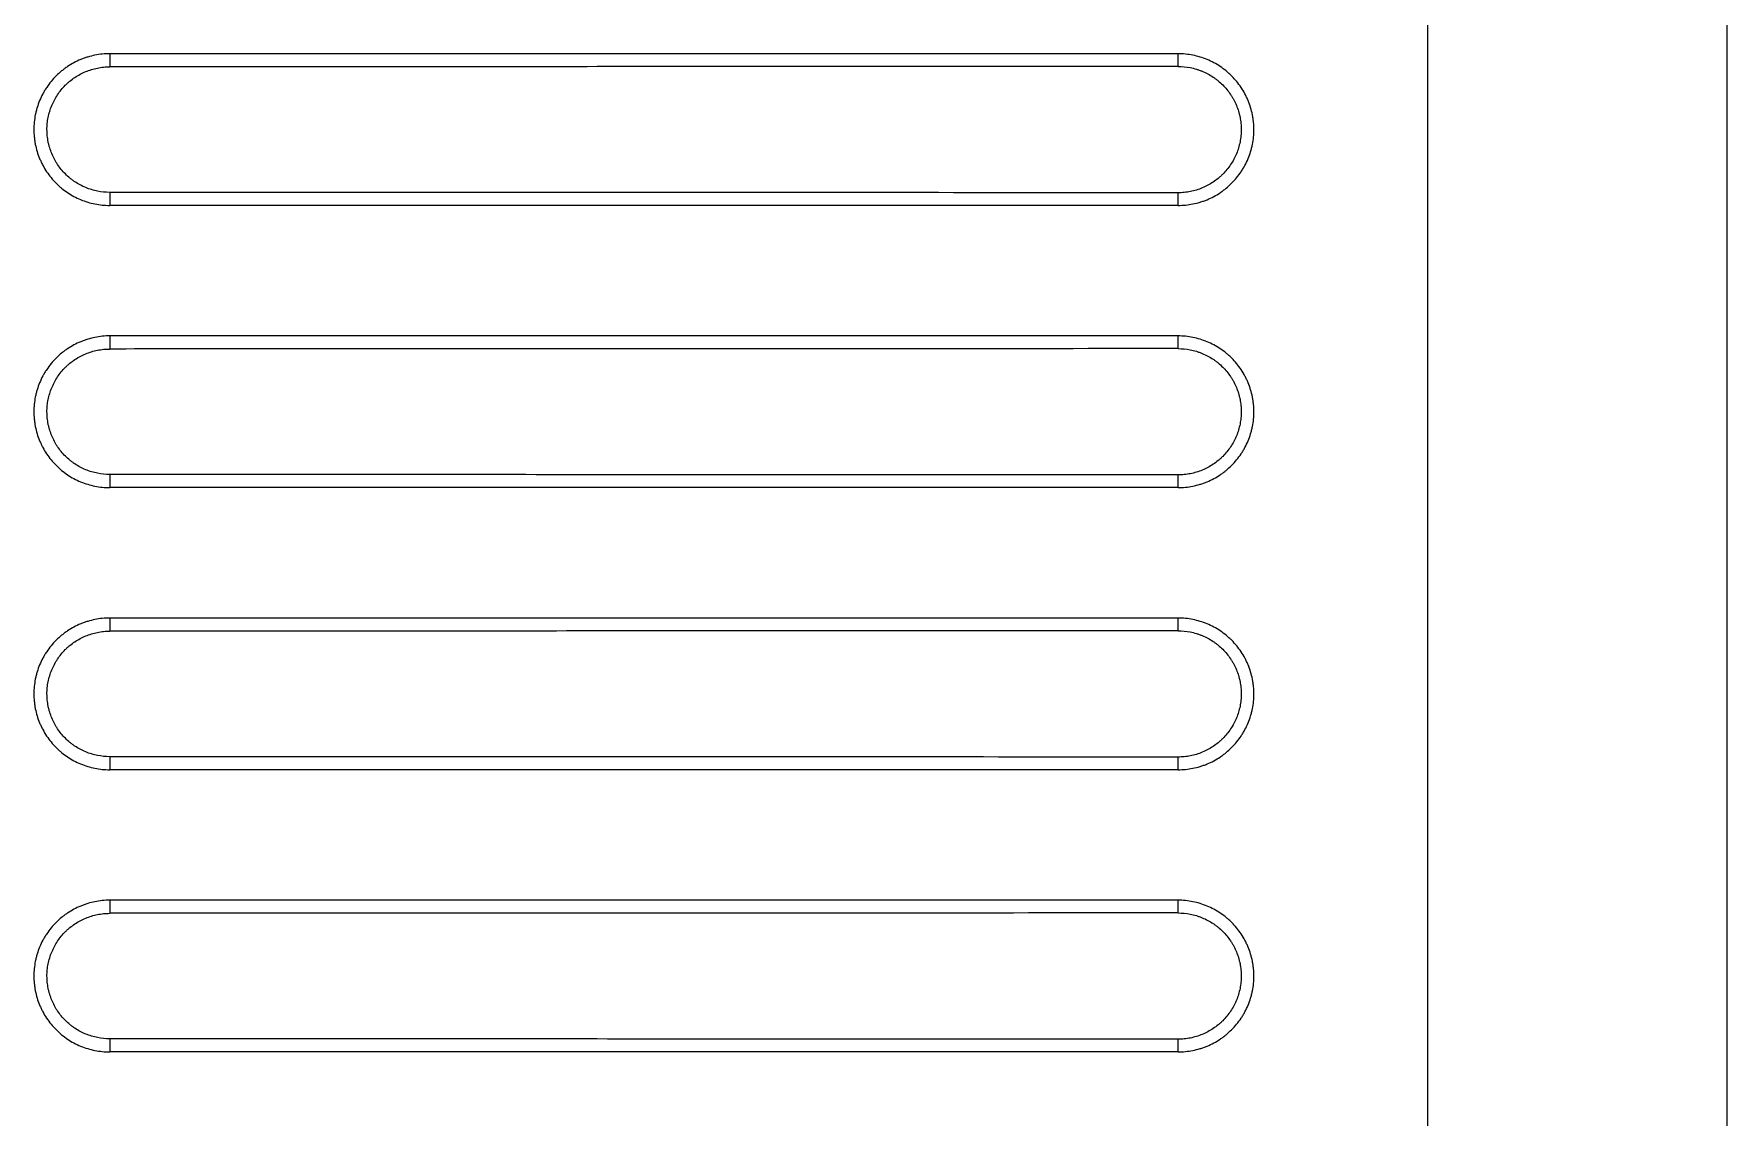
# Model space of a CAD drawing. Header units: millimetres. Extents: x -195 to 1349, y 148 to 750.
# Drawn here: x 928.65 to 955.64, y 416.49 to 433.76 of the extents above; entities that cross this region are included whole.
import ezdxf

# ---------------------------------------------------------------- set-up
doc = ezdxf.new("R2010")
doc.units = ezdxf.units.MM
doc.layers.add('4', color=7, linetype='CONTINUOUS', true_color=0xffffff)

msp = doc.modelspace()

# ---------------------------------------------------------------- linework, layer by layer
at = {"layer": '4', "color": 7, "linetype": 'Continuous', "lineweight": 18}
for p, q in [((955.641, 317.039), (955.641, 493.431)), ((950.87, 329.061), (950.87, 481.41))]:
    msp.add_line(p, q, dxfattribs=at)
for points, knots in [([(929.859, 433.445), (929.78, 433.445), (929.701, 433.437), (929.585, 433.414), (929.547, 433.404), (929.49, 433.387), (929.471, 433.381), (929.433, 433.367), (929.415, 433.36), (929.323, 433.322), (929.254, 433.285), (929.171, 433.23), (929.155, 433.219), (929.123, 433.195), (929.108, 433.183), (929.061, 433.145), (929.032, 433.119), (928.948, 433.035), (928.898, 432.974), (928.843, 432.891), (928.832, 432.874), (928.812, 432.84), (928.802, 432.823), (928.774, 432.771), (928.757, 432.735), (928.727, 432.662), (928.714, 432.625), (928.696, 432.568), (928.691, 432.549), (928.681, 432.511), (928.677, 432.491), (928.658, 432.393), (928.65, 432.315), (928.65, 432.197), (928.652, 432.157), (928.658, 432.098), (928.66, 432.078), (928.666, 432.039), (928.669, 432.019), (928.688, 431.922), (928.711, 431.847), (928.749, 431.755), (928.757, 431.737), (928.774, 431.701), (928.783, 431.683), (928.811, 431.63), (928.832, 431.597), (928.897, 431.498), (928.947, 431.437), (929.018, 431.367), (929.032, 431.353), (929.061, 431.326), (929.106, 431.287), (929.154, 431.252), (929.219, 431.208), (929.253, 431.188), (929.323, 431.15), (929.359, 431.133), (929.469, 431.088), (929.545, 431.065), (929.661, 431.041), (929.7, 431.036), (929.78, 431.028), (929.819, 431.026), (929.859, 431.026)], [0, 0, 0, 0, 0.0625, 0.0625, 0.09375, 0.09375, 0.109375, 0.109375, 0.125, 0.125, 0.1875, 0.1875, 0.203125, 0.203125, 0.21875, 0.21875, 0.25, 0.25, 0.3125, 0.3125, 0.328125, 0.328125, 0.34375, 0.34375, 0.375, 0.375, 0.40625, 0.40625, 0.421875, 0.421875, 0.4375, 0.4375, 0.5, 0.5, 0.53125, 0.53125, 0.546875, 0.546875, 0.5625, 0.5625, 0.625, 0.625, 0.640625, 0.640625, 0.65625, 0.65625, 0.6875, 0.6875, 0.75, 0.75, 0.765625, 0.765625, 0.78125, 0.8125, 0.8125, 0.84375, 0.84375, 0.875, 0.875, 0.9375, 0.9375, 0.96875, 0.96875, 1, 1, 1, 1]), ([(929.859, 431.234), (929.793, 431.235), (929.728, 431.241), (929.633, 431.26), (929.601, 431.268), (929.538, 431.287), (929.507, 431.298), (929.446, 431.323), (929.387, 431.351), (929.331, 431.385), (929.29, 431.412), (929.277, 431.421), (929.251, 431.441), (929.238, 431.451), (929.199, 431.483), (929.175, 431.505), (929.106, 431.574), (929.065, 431.624), (929.019, 431.692), (929.01, 431.706), (928.993, 431.735), (928.985, 431.749), (928.962, 431.792), (928.948, 431.822), (928.923, 431.882), (928.912, 431.913), (928.898, 431.96), (928.893, 431.975), (928.885, 432.007), (928.881, 432.024), (928.872, 432.072), (928.862, 432.137), (928.859, 432.202), (928.859, 432.267), (928.86, 432.3), (928.865, 432.349), (928.867, 432.365), (928.872, 432.398), (928.886, 432.479), (928.91, 432.557), (928.941, 432.632), (928.948, 432.647), (928.962, 432.677), (928.969, 432.692), (928.992, 432.736), (929.009, 432.764), (929.063, 432.845), (929.105, 432.896), (929.163, 432.954), (929.175, 432.965), (929.199, 432.987), (929.212, 432.998), (929.25, 433.029), (929.276, 433.049), (929.33, 433.085), (929.358, 433.102), (929.416, 433.133), (929.446, 433.147), (929.506, 433.172), (929.568, 433.194), (929.631, 433.21), (929.695, 433.223), (929.728, 433.228), (929.793, 433.235), (929.826, 433.236), (929.859, 433.236)], [0, 0, 0, 0, 0.0625, 0.0625, 0.09375, 0.09375, 0.125, 0.125, 0.15625, 0.1875, 0.1875, 0.203125, 0.203125, 0.21875, 0.21875, 0.25, 0.25, 0.3125, 0.3125, 0.328125, 0.328125, 0.34375, 0.34375, 0.375, 0.375, 0.40625, 0.40625, 0.421875, 0.421875, 0.4375, 0.4375, 0.46875, 0.5, 0.5, 0.53125, 0.53125, 0.546875, 0.546875, 0.5625, 0.625, 0.625, 0.640625, 0.640625, 0.65625, 0.65625, 0.6875, 0.6875, 0.75, 0.75, 0.765625, 0.765625, 0.78125, 0.78125, 0.8125, 0.8125, 0.84375, 0.84375, 0.875, 0.875, 0.90625, 0.9375, 0.9375, 0.96875, 0.96875, 1, 1, 1, 1]), ([(946.888, 433.445), (944.343, 433.445), (941.799, 433.445), (937.522, 433.445), (935.789, 433.445), (932.658, 433.445), (931.259, 433.445), (929.859, 433.445)], [0, 0, 0, 0, 0.448302, 0.448302, 0.753513, 0.753513, 1, 1, 1, 1]), ([(946.888, 433.242), (944.343, 433.241), (941.799, 433.241), (937.522, 433.239), (935.789, 433.238), (932.658, 433.237), (931.259, 433.237), (929.859, 433.236)], [0, 0, 0, 0, 0.448296, 0.448296, 0.75351, 0.75351, 1, 1, 1, 1]), ([(946.888, 431.026), (946.968, 431.026), (947.047, 431.034), (947.162, 431.057), (947.201, 431.066), (947.258, 431.084), (947.277, 431.09), (947.314, 431.103), (947.333, 431.11), (947.424, 431.148), (947.494, 431.185), (947.576, 431.24), (947.592, 431.252), (947.624, 431.275), (947.64, 431.288), (947.686, 431.326), (947.715, 431.352), (947.799, 431.436), (947.849, 431.497), (947.904, 431.579), (947.915, 431.596), (947.936, 431.63), (947.945, 431.648), (947.973, 431.7), (947.99, 431.736), (948.02, 431.808), (948.034, 431.846), (948.051, 431.902), (948.056, 431.921), (948.066, 431.96), (948.07, 431.98), (948.09, 432.077), (948.098, 432.156), (948.098, 432.274), (948.096, 432.313), (948.09, 432.373), (948.087, 432.393), (948.082, 432.432), (948.078, 432.452), (948.059, 432.549), (948.036, 432.624), (947.998, 432.716), (947.99, 432.734), (947.973, 432.77), (947.964, 432.788), (947.936, 432.84), (947.916, 432.874), (947.85, 432.972), (947.8, 433.034), (947.73, 433.104), (947.715, 433.118), (947.686, 433.145), (947.641, 433.183), (947.594, 433.219), (947.528, 433.262), (947.494, 433.283), (947.424, 433.32), (947.388, 433.337), (947.278, 433.383), (947.203, 433.406), (947.087, 433.429), (947.047, 433.435), (946.968, 433.443), (946.928, 433.445), (946.888, 433.445)], [0, 0, 0, 0, 0.0625, 0.0625, 0.09375, 0.09375, 0.109375, 0.109375, 0.125, 0.125, 0.1875, 0.1875, 0.203125, 0.203125, 0.21875, 0.21875, 0.25, 0.25, 0.3125, 0.3125, 0.328125, 0.328125, 0.34375, 0.34375, 0.375, 0.375, 0.40625, 0.40625, 0.421875, 0.421875, 0.4375, 0.4375, 0.5, 0.5, 0.53125, 0.53125, 0.546875, 0.546875, 0.5625, 0.5625, 0.625, 0.625, 0.640625, 0.640625, 0.65625, 0.65625, 0.6875, 0.6875, 0.75, 0.75, 0.765625, 0.765625, 0.78125, 0.8125, 0.8125, 0.84375, 0.84375, 0.875, 0.875, 0.9375, 0.9375, 0.96875, 0.96875, 1, 1, 1, 1]), ([(946.888, 433.242), (946.955, 433.242), (947.02, 433.236), (947.116, 433.217), (947.148, 433.209), (947.196, 433.195), (947.212, 433.189), (947.243, 433.178), (947.258, 433.172), (947.304, 433.153), (947.363, 433.125), (947.42, 433.091), (947.461, 433.064), (947.474, 433.055), (947.501, 433.035), (947.514, 433.025), (947.553, 432.993), (947.577, 432.971), (947.647, 432.901), (947.688, 432.851), (947.734, 432.782), (947.743, 432.768), (947.76, 432.739), (947.769, 432.725), (947.792, 432.681), (947.806, 432.652), (947.831, 432.591), (947.842, 432.56), (947.857, 432.513), (947.861, 432.497), (947.869, 432.465), (947.873, 432.449), (947.883, 432.4), (947.892, 432.335), (947.895, 432.269), (947.896, 432.203), (947.894, 432.17), (947.889, 432.121), (947.887, 432.104), (947.882, 432.072), (947.868, 431.99), (947.844, 431.912), (947.813, 431.836), (947.806, 431.82), (947.792, 431.79), (947.785, 431.776), (947.761, 431.732), (947.744, 431.704), (947.69, 431.622), (947.648, 431.571), (947.589, 431.512), (947.577, 431.5), (947.553, 431.478), (947.54, 431.468), (947.502, 431.436), (947.476, 431.417), (947.421, 431.38), (947.393, 431.363), (947.335, 431.332), (947.305, 431.318), (947.244, 431.292), (947.182, 431.27), (947.118, 431.254), (947.053, 431.241), (947.021, 431.236), (946.954, 431.23), (946.921, 431.228), (946.888, 431.228)], [0, 0, 0, 0, 0.0625, 0.0625, 0.09375, 0.09375, 0.109375, 0.109375, 0.125, 0.125, 0.15625, 0.1875, 0.1875, 0.203125, 0.203125, 0.21875, 0.21875, 0.25, 0.25, 0.3125, 0.3125, 0.328125, 0.328125, 0.34375, 0.34375, 0.375, 0.375, 0.40625, 0.40625, 0.421875, 0.421875, 0.4375, 0.4375, 0.46875, 0.5, 0.5, 0.53125, 0.53125, 0.546875, 0.546875, 0.5625, 0.625, 0.625, 0.640625, 0.640625, 0.65625, 0.65625, 0.6875, 0.6875, 0.75, 0.75, 0.765625, 0.765625, 0.78125, 0.78125, 0.8125, 0.8125, 0.84375, 0.84375, 0.875, 0.875, 0.90625, 0.9375, 0.9375, 0.96875, 0.96875, 1, 1, 1, 1]), ([(946.888, 431.228), (944.343, 431.229), (941.799, 431.23), (937.522, 431.232), (935.789, 431.232), (932.658, 431.233), (931.259, 431.234), (929.859, 431.234)], [0, 0, 0, 0, 0.448295, 0.448295, 0.75351, 0.75351, 1, 1, 1, 1]), ([(946.888, 431.026), (944.343, 431.026), (941.799, 431.026), (937.522, 431.026), (935.789, 431.026), (932.658, 431.026), (931.259, 431.026), (929.859, 431.026)], [0, 0, 0, 0, 0.448302, 0.448302, 0.753513, 0.753513, 1, 1, 1, 1]), ([(929.859, 428.945), (929.78, 428.945), (929.701, 428.937), (929.585, 428.914), (929.547, 428.904), (929.49, 428.887), (929.471, 428.881), (929.433, 428.867), (929.415, 428.86), (929.323, 428.822), (929.254, 428.785), (929.171, 428.73), (929.155, 428.719), (929.123, 428.695), (929.108, 428.683), (929.061, 428.645), (929.032, 428.619), (928.948, 428.535), (928.898, 428.474), (928.843, 428.391), (928.832, 428.374), (928.812, 428.34), (928.802, 428.323), (928.774, 428.271), (928.757, 428.235), (928.727, 428.162), (928.714, 428.125), (928.696, 428.068), (928.691, 428.049), (928.681, 428.011), (928.677, 427.991), (928.658, 427.893), (928.65, 427.815), (928.65, 427.697), (928.652, 427.657), (928.658, 427.598), (928.66, 427.578), (928.666, 427.539), (928.669, 427.519), (928.688, 427.422), (928.711, 427.347), (928.749, 427.255), (928.757, 427.237), (928.774, 427.201), (928.783, 427.183), (928.811, 427.13), (928.832, 427.097), (928.897, 426.998), (928.947, 426.937), (929.018, 426.867), (929.032, 426.853), (929.061, 426.826), (929.106, 426.787), (929.154, 426.752), (929.219, 426.708), (929.253, 426.688), (929.323, 426.65), (929.359, 426.633), (929.469, 426.588), (929.545, 426.565), (929.661, 426.541), (929.7, 426.536), (929.78, 426.528), (929.819, 426.526), (929.859, 426.526)], [0, 0, 0, 0, 0.0625, 0.0625, 0.09375, 0.09375, 0.109375, 0.109375, 0.125, 0.125, 0.1875, 0.1875, 0.203125, 0.203125, 0.21875, 0.21875, 0.25, 0.25, 0.3125, 0.3125, 0.328125, 0.328125, 0.34375, 0.34375, 0.375, 0.375, 0.40625, 0.40625, 0.421875, 0.421875, 0.4375, 0.4375, 0.5, 0.5, 0.53125, 0.53125, 0.546875, 0.546875, 0.5625, 0.5625, 0.625, 0.625, 0.640625, 0.640625, 0.65625, 0.65625, 0.6875, 0.6875, 0.75, 0.75, 0.765625, 0.765625, 0.78125, 0.8125, 0.8125, 0.84375, 0.84375, 0.875, 0.875, 0.9375, 0.9375, 0.96875, 0.96875, 1, 1, 1, 1]), ([(946.888, 428.945), (944.343, 428.945), (941.799, 428.945), (937.522, 428.945), (935.789, 428.945), (932.658, 428.945), (931.259, 428.945), (929.859, 428.945)], [0, 0, 0, 0, 0.448302, 0.448302, 0.753513, 0.753513, 1, 1, 1, 1]), ([(946.888, 426.526), (946.968, 426.526), (947.047, 426.534), (947.162, 426.557), (947.201, 426.566), (947.258, 426.584), (947.277, 426.59), (947.314, 426.603), (947.333, 426.61), (947.424, 426.648), (947.494, 426.685), (947.576, 426.74), (947.592, 426.752), (947.624, 426.775), (947.64, 426.788), (947.686, 426.826), (947.715, 426.852), (947.799, 426.936), (947.849, 426.997), (947.904, 427.079), (947.915, 427.096), (947.936, 427.13), (947.945, 427.148), (947.973, 427.2), (947.99, 427.236), (948.02, 427.308), (948.034, 427.346), (948.051, 427.402), (948.056, 427.421), (948.066, 427.46), (948.07, 427.48), (948.09, 427.577), (948.098, 427.656), (948.098, 427.774), (948.096, 427.813), (948.09, 427.873), (948.087, 427.893), (948.082, 427.932), (948.078, 427.952), (948.059, 428.049), (948.036, 428.124), (947.998, 428.216), (947.99, 428.234), (947.973, 428.27), (947.964, 428.288), (947.936, 428.34), (947.916, 428.374), (947.85, 428.472), (947.8, 428.534), (947.73, 428.604), (947.715, 428.618), (947.686, 428.645), (947.641, 428.683), (947.594, 428.719), (947.528, 428.762), (947.494, 428.783), (947.424, 428.82), (947.388, 428.837), (947.278, 428.883), (947.203, 428.906), (947.087, 428.929), (947.047, 428.935), (946.968, 428.943), (946.928, 428.945), (946.888, 428.945)], [0, 0, 0, 0, 0.0625, 0.0625, 0.09375, 0.09375, 0.109375, 0.109375, 0.125, 0.125, 0.1875, 0.1875, 0.203125, 0.203125, 0.21875, 0.21875, 0.25, 0.25, 0.3125, 0.3125, 0.328125, 0.328125, 0.34375, 0.34375, 0.375, 0.375, 0.40625, 0.40625, 0.421875, 0.421875, 0.4375, 0.4375, 0.5, 0.5, 0.53125, 0.53125, 0.546875, 0.546875, 0.5625, 0.5625, 0.625, 0.625, 0.640625, 0.640625, 0.65625, 0.65625, 0.6875, 0.6875, 0.75, 0.75, 0.765625, 0.765625, 0.78125, 0.8125, 0.8125, 0.84375, 0.84375, 0.875, 0.875, 0.9375, 0.9375, 0.96875, 0.96875, 1, 1, 1, 1]), ([(929.859, 426.734), (929.793, 426.735), (929.728, 426.741), (929.633, 426.76), (929.601, 426.768), (929.538, 426.787), (929.507, 426.798), (929.446, 426.823), (929.387, 426.851), (929.331, 426.885), (929.29, 426.912), (929.277, 426.921), (929.251, 426.941), (929.238, 426.951), (929.199, 426.983), (929.175, 427.005), (929.106, 427.074), (929.065, 427.124), (929.019, 427.192), (929.01, 427.206), (928.993, 427.235), (928.985, 427.249), (928.962, 427.292), (928.948, 427.322), (928.923, 427.382), (928.912, 427.413), (928.898, 427.46), (928.893, 427.475), (928.885, 427.507), (928.881, 427.524), (928.872, 427.572), (928.862, 427.637), (928.859, 427.702), (928.859, 427.767), (928.86, 427.8), (928.865, 427.849), (928.867, 427.865), (928.872, 427.898), (928.886, 427.979), (928.91, 428.057), (928.941, 428.132), (928.948, 428.147), (928.962, 428.177), (928.969, 428.192), (928.992, 428.236), (929.009, 428.264), (929.063, 428.345), (929.105, 428.396), (929.163, 428.454), (929.175, 428.465), (929.199, 428.487), (929.212, 428.498), (929.25, 428.529), (929.276, 428.549), (929.33, 428.585), (929.358, 428.602), (929.416, 428.633), (929.446, 428.647), (929.506, 428.672), (929.568, 428.694), (929.631, 428.71), (929.695, 428.723), (929.728, 428.728), (929.793, 428.735), (929.826, 428.736), (929.859, 428.736)], [0, 0, 0, 0, 0.0625, 0.0625, 0.09375, 0.09375, 0.125, 0.125, 0.15625, 0.1875, 0.1875, 0.203125, 0.203125, 0.21875, 0.21875, 0.25, 0.25, 0.3125, 0.3125, 0.328125, 0.328125, 0.34375, 0.34375, 0.375, 0.375, 0.40625, 0.40625, 0.421875, 0.421875, 0.4375, 0.4375, 0.46875, 0.5, 0.5, 0.53125, 0.53125, 0.546875, 0.546875, 0.5625, 0.625, 0.625, 0.640625, 0.640625, 0.65625, 0.65625, 0.6875, 0.6875, 0.75, 0.75, 0.765625, 0.765625, 0.78125, 0.78125, 0.8125, 0.8125, 0.84375, 0.84375, 0.875, 0.875, 0.90625, 0.9375, 0.9375, 0.96875, 0.96875, 1, 1, 1, 1]), ([(946.888, 428.742), (944.343, 428.741), (941.799, 428.741), (937.522, 428.739), (935.789, 428.738), (932.658, 428.737), (931.259, 428.737), (929.859, 428.736)], [0, 0, 0, 0, 0.448296, 0.448296, 0.75351, 0.75351, 1, 1, 1, 1]), ([(946.888, 428.742), (946.955, 428.742), (947.02, 428.736), (947.116, 428.717), (947.148, 428.709), (947.196, 428.695), (947.212, 428.689), (947.243, 428.678), (947.258, 428.672), (947.304, 428.653), (947.363, 428.625), (947.42, 428.591), (947.461, 428.564), (947.474, 428.555), (947.501, 428.535), (947.514, 428.525), (947.553, 428.493), (947.577, 428.471), (947.647, 428.401), (947.688, 428.351), (947.734, 428.282), (947.743, 428.268), (947.76, 428.239), (947.769, 428.225), (947.792, 428.181), (947.806, 428.152), (947.831, 428.091), (947.842, 428.06), (947.857, 428.013), (947.861, 427.997), (947.869, 427.965), (947.873, 427.949), (947.883, 427.9), (947.892, 427.835), (947.895, 427.769), (947.896, 427.703), (947.894, 427.67), (947.889, 427.621), (947.887, 427.604), (947.882, 427.572), (947.868, 427.49), (947.844, 427.412), (947.813, 427.336), (947.806, 427.32), (947.792, 427.29), (947.785, 427.276), (947.761, 427.232), (947.744, 427.204), (947.69, 427.122), (947.648, 427.071), (947.589, 427.012), (947.577, 427), (947.553, 426.978), (947.54, 426.968), (947.502, 426.936), (947.476, 426.917), (947.421, 426.88), (947.393, 426.863), (947.335, 426.832), (947.305, 426.818), (947.244, 426.792), (947.182, 426.77), (947.118, 426.754), (947.053, 426.741), (947.021, 426.736), (946.954, 426.73), (946.921, 426.728), (946.888, 426.728)], [0, 0, 0, 0, 0.0625, 0.0625, 0.09375, 0.09375, 0.109375, 0.109375, 0.125, 0.125, 0.15625, 0.1875, 0.1875, 0.203125, 0.203125, 0.21875, 0.21875, 0.25, 0.25, 0.3125, 0.3125, 0.328125, 0.328125, 0.34375, 0.34375, 0.375, 0.375, 0.40625, 0.40625, 0.421875, 0.421875, 0.4375, 0.4375, 0.46875, 0.5, 0.5, 0.53125, 0.53125, 0.546875, 0.546875, 0.5625, 0.625, 0.625, 0.640625, 0.640625, 0.65625, 0.65625, 0.6875, 0.6875, 0.75, 0.75, 0.765625, 0.765625, 0.78125, 0.78125, 0.8125, 0.8125, 0.84375, 0.84375, 0.875, 0.875, 0.90625, 0.9375, 0.9375, 0.96875, 0.96875, 1, 1, 1, 1]), ([(946.888, 426.728), (944.343, 426.729), (941.799, 426.73), (937.522, 426.732), (935.789, 426.732), (932.658, 426.733), (931.259, 426.734), (929.859, 426.734)], [0, 0, 0, 0, 0.448295, 0.448295, 0.75351, 0.75351, 1, 1, 1, 1]), ([(946.888, 426.526), (944.343, 426.526), (941.799, 426.526), (937.522, 426.526), (935.789, 426.526), (932.658, 426.526), (931.259, 426.526), (929.859, 426.526)], [0, 0, 0, 0, 0.448302, 0.448302, 0.753513, 0.753513, 1, 1, 1, 1]), ([(929.859, 424.445), (929.78, 424.445), (929.701, 424.437), (929.585, 424.414), (929.547, 424.404), (929.49, 424.387), (929.471, 424.381), (929.433, 424.367), (929.415, 424.36), (929.323, 424.322), (929.254, 424.285), (929.171, 424.23), (929.155, 424.219), (929.123, 424.195), (929.108, 424.183), (929.061, 424.145), (929.032, 424.119), (928.948, 424.035), (928.898, 423.974), (928.843, 423.891), (928.832, 423.874), (928.812, 423.84), (928.802, 423.823), (928.774, 423.771), (928.757, 423.735), (928.727, 423.662), (928.714, 423.625), (928.696, 423.568), (928.691, 423.549), (928.681, 423.511), (928.677, 423.491), (928.658, 423.393), (928.65, 423.315), (928.65, 423.197), (928.652, 423.157), (928.658, 423.098), (928.66, 423.078), (928.666, 423.039), (928.669, 423.019), (928.688, 422.922), (928.711, 422.847), (928.749, 422.755), (928.757, 422.737), (928.774, 422.701), (928.783, 422.683), (928.811, 422.63), (928.832, 422.597), (928.897, 422.498), (928.947, 422.437), (929.018, 422.367), (929.032, 422.353), (929.061, 422.326), (929.106, 422.287), (929.154, 422.252), (929.219, 422.208), (929.253, 422.188), (929.323, 422.15), (929.359, 422.133), (929.469, 422.088), (929.545, 422.065), (929.661, 422.041), (929.7, 422.036), (929.78, 422.028), (929.819, 422.026), (929.859, 422.026)], [0, 0, 0, 0, 0.0625, 0.0625, 0.09375, 0.09375, 0.109375, 0.109375, 0.125, 0.125, 0.1875, 0.1875, 0.203125, 0.203125, 0.21875, 0.21875, 0.25, 0.25, 0.3125, 0.3125, 0.328125, 0.328125, 0.34375, 0.34375, 0.375, 0.375, 0.40625, 0.40625, 0.421875, 0.421875, 0.4375, 0.4375, 0.5, 0.5, 0.53125, 0.53125, 0.546875, 0.546875, 0.5625, 0.5625, 0.625, 0.625, 0.640625, 0.640625, 0.65625, 0.65625, 0.6875, 0.6875, 0.75, 0.75, 0.765625, 0.765625, 0.78125, 0.8125, 0.8125, 0.84375, 0.84375, 0.875, 0.875, 0.9375, 0.9375, 0.96875, 0.96875, 1, 1, 1, 1]), ([(946.888, 424.445), (944.343, 424.445), (941.799, 424.445), (937.522, 424.445), (935.789, 424.445), (932.658, 424.445), (931.259, 424.445), (929.859, 424.445)], [0, 0, 0, 0, 0.448302, 0.448302, 0.753513, 0.753513, 1, 1, 1, 1]), ([(946.888, 422.026), (946.968, 422.026), (947.047, 422.034), (947.162, 422.057), (947.201, 422.066), (947.258, 422.084), (947.277, 422.09), (947.314, 422.103), (947.333, 422.11), (947.424, 422.148), (947.494, 422.185), (947.576, 422.24), (947.592, 422.252), (947.624, 422.275), (947.64, 422.288), (947.686, 422.326), (947.715, 422.352), (947.799, 422.436), (947.849, 422.497), (947.904, 422.579), (947.915, 422.596), (947.936, 422.63), (947.945, 422.648), (947.973, 422.7), (947.99, 422.736), (948.02, 422.808), (948.034, 422.846), (948.051, 422.902), (948.056, 422.921), (948.066, 422.96), (948.07, 422.98), (948.09, 423.077), (948.098, 423.156), (948.098, 423.274), (948.096, 423.313), (948.09, 423.373), (948.087, 423.393), (948.082, 423.432), (948.078, 423.452), (948.059, 423.549), (948.036, 423.624), (947.998, 423.716), (947.99, 423.734), (947.973, 423.77), (947.964, 423.788), (947.936, 423.84), (947.916, 423.874), (947.85, 423.972), (947.8, 424.034), (947.73, 424.104), (947.715, 424.118), (947.686, 424.145), (947.641, 424.183), (947.594, 424.219), (947.528, 424.262), (947.494, 424.283), (947.424, 424.32), (947.388, 424.337), (947.278, 424.383), (947.203, 424.406), (947.087, 424.429), (947.047, 424.435), (946.968, 424.443), (946.928, 424.445), (946.888, 424.445)], [0, 0, 0, 0, 0.0625, 0.0625, 0.09375, 0.09375, 0.109375, 0.109375, 0.125, 0.125, 0.1875, 0.1875, 0.203125, 0.203125, 0.21875, 0.21875, 0.25, 0.25, 0.3125, 0.3125, 0.328125, 0.328125, 0.34375, 0.34375, 0.375, 0.375, 0.40625, 0.40625, 0.421875, 0.421875, 0.4375, 0.4375, 0.5, 0.5, 0.53125, 0.53125, 0.546875, 0.546875, 0.5625, 0.5625, 0.625, 0.625, 0.640625, 0.640625, 0.65625, 0.65625, 0.6875, 0.6875, 0.75, 0.75, 0.765625, 0.765625, 0.78125, 0.8125, 0.8125, 0.84375, 0.84375, 0.875, 0.875, 0.9375, 0.9375, 0.96875, 0.96875, 1, 1, 1, 1]), ([(929.859, 422.234), (929.793, 422.235), (929.728, 422.241), (929.633, 422.26), (929.601, 422.268), (929.538, 422.287), (929.507, 422.298), (929.446, 422.323), (929.387, 422.351), (929.331, 422.385), (929.29, 422.412), (929.277, 422.421), (929.251, 422.441), (929.238, 422.451), (929.199, 422.483), (929.175, 422.505), (929.106, 422.574), (929.065, 422.624), (929.019, 422.692), (929.01, 422.706), (928.993, 422.735), (928.985, 422.749), (928.962, 422.792), (928.948, 422.822), (928.923, 422.882), (928.912, 422.913), (928.898, 422.96), (928.893, 422.975), (928.885, 423.007), (928.881, 423.024), (928.872, 423.072), (928.862, 423.137), (928.859, 423.202), (928.859, 423.267), (928.86, 423.3), (928.865, 423.349), (928.867, 423.365), (928.872, 423.398), (928.886, 423.479), (928.91, 423.557), (928.941, 423.632), (928.948, 423.647), (928.962, 423.677), (928.969, 423.692), (928.992, 423.736), (929.009, 423.764), (929.063, 423.845), (929.105, 423.896), (929.163, 423.954), (929.175, 423.965), (929.199, 423.987), (929.212, 423.998), (929.25, 424.029), (929.276, 424.049), (929.33, 424.085), (929.358, 424.102), (929.416, 424.133), (929.446, 424.147), (929.506, 424.172), (929.568, 424.194), (929.631, 424.21), (929.695, 424.223), (929.728, 424.228), (929.793, 424.235), (929.826, 424.236), (929.859, 424.236)], [0, 0, 0, 0, 0.0625, 0.0625, 0.09375, 0.09375, 0.125, 0.125, 0.15625, 0.1875, 0.1875, 0.203125, 0.203125, 0.21875, 0.21875, 0.25, 0.25, 0.3125, 0.3125, 0.328125, 0.328125, 0.34375, 0.34375, 0.375, 0.375, 0.40625, 0.40625, 0.421875, 0.421875, 0.4375, 0.4375, 0.46875, 0.5, 0.5, 0.53125, 0.53125, 0.546875, 0.546875, 0.5625, 0.625, 0.625, 0.640625, 0.640625, 0.65625, 0.65625, 0.6875, 0.6875, 0.75, 0.75, 0.765625, 0.765625, 0.78125, 0.78125, 0.8125, 0.8125, 0.84375, 0.84375, 0.875, 0.875, 0.90625, 0.9375, 0.9375, 0.96875, 0.96875, 1, 1, 1, 1]), ([(946.888, 424.242), (944.343, 424.241), (941.799, 424.241), (937.522, 424.239), (935.789, 424.238), (932.658, 424.237), (931.259, 424.237), (929.859, 424.236)], [0, 0, 0, 0, 0.448296, 0.448296, 0.75351, 0.75351, 1, 1, 1, 1]), ([(946.888, 424.242), (946.955, 424.242), (947.02, 424.236), (947.116, 424.217), (947.148, 424.209), (947.196, 424.195), (947.212, 424.189), (947.243, 424.178), (947.258, 424.172), (947.304, 424.153), (947.363, 424.125), (947.42, 424.091), (947.461, 424.064), (947.474, 424.055), (947.501, 424.035), (947.514, 424.025), (947.553, 423.993), (947.577, 423.971), (947.647, 423.901), (947.688, 423.851), (947.734, 423.782), (947.743, 423.768), (947.76, 423.739), (947.769, 423.725), (947.792, 423.681), (947.806, 423.652), (947.831, 423.591), (947.842, 423.56), (947.857, 423.513), (947.861, 423.497), (947.869, 423.465), (947.873, 423.449), (947.883, 423.4), (947.892, 423.335), (947.895, 423.269), (947.896, 423.203), (947.894, 423.17), (947.889, 423.121), (947.887, 423.104), (947.882, 423.072), (947.868, 422.99), (947.844, 422.912), (947.813, 422.836), (947.806, 422.82), (947.792, 422.79), (947.785, 422.776), (947.761, 422.732), (947.744, 422.704), (947.69, 422.622), (947.648, 422.571), (947.589, 422.512), (947.577, 422.5), (947.553, 422.478), (947.54, 422.468), (947.502, 422.436), (947.476, 422.417), (947.421, 422.38), (947.393, 422.363), (947.335, 422.332), (947.305, 422.318), (947.244, 422.292), (947.182, 422.27), (947.118, 422.254), (947.053, 422.241), (947.021, 422.236), (946.954, 422.23), (946.921, 422.228), (946.888, 422.228)], [0, 0, 0, 0, 0.0625, 0.0625, 0.09375, 0.09375, 0.109375, 0.109375, 0.125, 0.125, 0.15625, 0.1875, 0.1875, 0.203125, 0.203125, 0.21875, 0.21875, 0.25, 0.25, 0.3125, 0.3125, 0.328125, 0.328125, 0.34375, 0.34375, 0.375, 0.375, 0.40625, 0.40625, 0.421875, 0.421875, 0.4375, 0.4375, 0.46875, 0.5, 0.5, 0.53125, 0.53125, 0.546875, 0.546875, 0.5625, 0.625, 0.625, 0.640625, 0.640625, 0.65625, 0.65625, 0.6875, 0.6875, 0.75, 0.75, 0.765625, 0.765625, 0.78125, 0.78125, 0.8125, 0.8125, 0.84375, 0.84375, 0.875, 0.875, 0.90625, 0.9375, 0.9375, 0.96875, 0.96875, 1, 1, 1, 1]), ([(946.888, 422.228), (944.343, 422.229), (941.799, 422.23), (937.522, 422.232), (935.789, 422.232), (932.658, 422.233), (931.259, 422.234), (929.859, 422.234)], [0, 0, 0, 0, 0.448295, 0.448295, 0.75351, 0.75351, 1, 1, 1, 1]), ([(946.888, 422.026), (944.343, 422.026), (941.799, 422.026), (937.522, 422.026), (935.789, 422.026), (932.658, 422.026), (931.259, 422.026), (929.859, 422.026)], [0, 0, 0, 0, 0.448302, 0.448302, 0.753513, 0.753513, 1, 1, 1, 1]), ([(929.859, 419.945), (929.78, 419.945), (929.701, 419.937), (929.585, 419.914), (929.547, 419.904), (929.49, 419.887), (929.471, 419.881), (929.433, 419.867), (929.415, 419.86), (929.323, 419.822), (929.254, 419.785), (929.171, 419.73), (929.155, 419.719), (929.123, 419.695), (929.108, 419.683), (929.061, 419.645), (929.032, 419.619), (928.948, 419.535), (928.898, 419.474), (928.843, 419.391), (928.832, 419.374), (928.812, 419.34), (928.802, 419.323), (928.774, 419.271), (928.757, 419.235), (928.727, 419.162), (928.714, 419.125), (928.696, 419.068), (928.691, 419.049), (928.681, 419.011), (928.677, 418.991), (928.658, 418.893), (928.65, 418.815), (928.65, 418.697), (928.652, 418.657), (928.658, 418.598), (928.66, 418.578), (928.666, 418.539), (928.669, 418.519), (928.688, 418.422), (928.711, 418.347), (928.749, 418.255), (928.757, 418.237), (928.774, 418.201), (928.783, 418.183), (928.811, 418.13), (928.832, 418.097), (928.897, 417.998), (928.947, 417.937), (929.018, 417.867), (929.032, 417.853), (929.061, 417.826), (929.106, 417.787), (929.154, 417.752), (929.219, 417.708), (929.253, 417.688), (929.323, 417.65), (929.359, 417.633), (929.469, 417.588), (929.545, 417.565), (929.661, 417.541), (929.7, 417.536), (929.78, 417.528), (929.819, 417.526), (929.859, 417.526)], [0, 0, 0, 0, 0.0625, 0.0625, 0.09375, 0.09375, 0.109375, 0.109375, 0.125, 0.125, 0.1875, 0.1875, 0.203125, 0.203125, 0.21875, 0.21875, 0.25, 0.25, 0.3125, 0.3125, 0.328125, 0.328125, 0.34375, 0.34375, 0.375, 0.375, 0.40625, 0.40625, 0.421875, 0.421875, 0.4375, 0.4375, 0.5, 0.5, 0.53125, 0.53125, 0.546875, 0.546875, 0.5625, 0.5625, 0.625, 0.625, 0.640625, 0.640625, 0.65625, 0.65625, 0.6875, 0.6875, 0.75, 0.75, 0.765625, 0.765625, 0.78125, 0.8125, 0.8125, 0.84375, 0.84375, 0.875, 0.875, 0.9375, 0.9375, 0.96875, 0.96875, 1, 1, 1, 1]), ([(929.859, 417.734), (929.793, 417.735), (929.728, 417.741), (929.633, 417.76), (929.601, 417.768), (929.538, 417.787), (929.507, 417.798), (929.446, 417.823), (929.387, 417.851), (929.331, 417.885), (929.29, 417.912), (929.277, 417.921), (929.251, 417.941), (929.238, 417.951), (929.199, 417.983), (929.175, 418.005), (929.106, 418.074), (929.065, 418.124), (929.019, 418.192), (929.01, 418.206), (928.993, 418.235), (928.985, 418.249), (928.962, 418.292), (928.948, 418.322), (928.923, 418.382), (928.912, 418.413), (928.898, 418.46), (928.893, 418.475), (928.885, 418.507), (928.881, 418.524), (928.872, 418.572), (928.862, 418.637), (928.859, 418.702), (928.859, 418.767), (928.86, 418.8), (928.865, 418.849), (928.867, 418.865), (928.872, 418.898), (928.886, 418.979), (928.91, 419.057), (928.941, 419.132), (928.948, 419.147), (928.962, 419.177), (928.969, 419.192), (928.992, 419.236), (929.009, 419.264), (929.063, 419.345), (929.105, 419.396), (929.163, 419.454), (929.175, 419.465), (929.199, 419.487), (929.212, 419.498), (929.25, 419.529), (929.276, 419.549), (929.33, 419.585), (929.358, 419.602), (929.416, 419.633), (929.446, 419.647), (929.506, 419.672), (929.568, 419.694), (929.631, 419.71), (929.695, 419.723), (929.728, 419.728), (929.793, 419.735), (929.826, 419.736), (929.859, 419.736)], [0, 0, 0, 0, 0.0625, 0.0625, 0.09375, 0.09375, 0.125, 0.125, 0.15625, 0.1875, 0.1875, 0.203125, 0.203125, 0.21875, 0.21875, 0.25, 0.25, 0.3125, 0.3125, 0.328125, 0.328125, 0.34375, 0.34375, 0.375, 0.375, 0.40625, 0.40625, 0.421875, 0.421875, 0.4375, 0.4375, 0.46875, 0.5, 0.5, 0.53125, 0.53125, 0.546875, 0.546875, 0.5625, 0.625, 0.625, 0.640625, 0.640625, 0.65625, 0.65625, 0.6875, 0.6875, 0.75, 0.75, 0.765625, 0.765625, 0.78125, 0.78125, 0.8125, 0.8125, 0.84375, 0.84375, 0.875, 0.875, 0.90625, 0.9375, 0.9375, 0.96875, 0.96875, 1, 1, 1, 1]), ([(946.888, 419.945), (944.343, 419.945), (941.799, 419.945), (937.522, 419.945), (935.789, 419.945), (932.658, 419.945), (931.259, 419.945), (929.859, 419.945)], [0, 0, 0, 0, 0.448302, 0.448302, 0.753513, 0.753513, 1, 1, 1, 1]), ([(946.888, 419.742), (944.343, 419.741), (941.799, 419.741), (937.522, 419.739), (935.789, 419.738), (932.658, 419.737), (931.259, 419.737), (929.859, 419.736)], [0, 0, 0, 0, 0.448296, 0.448296, 0.75351, 0.75351, 1, 1, 1, 1]), ([(946.888, 417.526), (946.968, 417.526), (947.047, 417.534), (947.162, 417.557), (947.201, 417.566), (947.258, 417.584), (947.277, 417.59), (947.314, 417.603), (947.333, 417.61), (947.424, 417.648), (947.494, 417.685), (947.576, 417.74), (947.592, 417.752), (947.624, 417.775), (947.64, 417.788), (947.686, 417.826), (947.715, 417.852), (947.799, 417.936), (947.849, 417.997), (947.904, 418.079), (947.915, 418.096), (947.936, 418.13), (947.945, 418.148), (947.973, 418.2), (947.99, 418.236), (948.02, 418.308), (948.034, 418.346), (948.051, 418.402), (948.056, 418.421), (948.066, 418.46), (948.07, 418.48), (948.09, 418.577), (948.098, 418.656), (948.098, 418.774), (948.096, 418.813), (948.09, 418.873), (948.087, 418.893), (948.082, 418.932), (948.078, 418.952), (948.059, 419.049), (948.036, 419.124), (947.998, 419.216), (947.99, 419.234), (947.973, 419.27), (947.964, 419.288), (947.936, 419.34), (947.916, 419.374), (947.85, 419.472), (947.8, 419.534), (947.73, 419.604), (947.715, 419.618), (947.686, 419.645), (947.641, 419.683), (947.594, 419.719), (947.528, 419.762), (947.494, 419.783), (947.424, 419.82), (947.388, 419.837), (947.278, 419.883), (947.203, 419.906), (947.087, 419.929), (947.047, 419.935), (946.968, 419.943), (946.928, 419.945), (946.888, 419.945)], [0, 0, 0, 0, 0.0625, 0.0625, 0.09375, 0.09375, 0.109375, 0.109375, 0.125, 0.125, 0.1875, 0.1875, 0.203125, 0.203125, 0.21875, 0.21875, 0.25, 0.25, 0.3125, 0.3125, 0.328125, 0.328125, 0.34375, 0.34375, 0.375, 0.375, 0.40625, 0.40625, 0.421875, 0.421875, 0.4375, 0.4375, 0.5, 0.5, 0.53125, 0.53125, 0.546875, 0.546875, 0.5625, 0.5625, 0.625, 0.625, 0.640625, 0.640625, 0.65625, 0.65625, 0.6875, 0.6875, 0.75, 0.75, 0.765625, 0.765625, 0.78125, 0.8125, 0.8125, 0.84375, 0.84375, 0.875, 0.875, 0.9375, 0.9375, 0.96875, 0.96875, 1, 1, 1, 1]), ([(946.888, 419.742), (946.955, 419.742), (947.02, 419.736), (947.116, 419.717), (947.148, 419.709), (947.196, 419.695), (947.212, 419.689), (947.243, 419.678), (947.258, 419.672), (947.304, 419.653), (947.363, 419.625), (947.42, 419.591), (947.461, 419.564), (947.474, 419.555), (947.501, 419.535), (947.514, 419.525), (947.553, 419.493), (947.577, 419.471), (947.647, 419.401), (947.688, 419.351), (947.734, 419.282), (947.743, 419.268), (947.76, 419.239), (947.769, 419.225), (947.792, 419.181), (947.806, 419.152), (947.831, 419.091), (947.842, 419.06), (947.857, 419.013), (947.861, 418.997), (947.869, 418.965), (947.873, 418.949), (947.883, 418.9), (947.892, 418.835), (947.895, 418.769), (947.896, 418.703), (947.894, 418.67), (947.889, 418.621), (947.887, 418.604), (947.882, 418.572), (947.868, 418.49), (947.844, 418.412), (947.813, 418.336), (947.806, 418.32), (947.792, 418.29), (947.785, 418.276), (947.761, 418.232), (947.744, 418.204), (947.69, 418.122), (947.648, 418.071), (947.589, 418.012), (947.577, 418), (947.553, 417.978), (947.54, 417.968), (947.502, 417.936), (947.476, 417.917), (947.421, 417.88), (947.393, 417.863), (947.335, 417.832), (947.305, 417.818), (947.244, 417.792), (947.182, 417.77), (947.118, 417.754), (947.053, 417.741), (947.021, 417.736), (946.954, 417.73), (946.921, 417.728), (946.888, 417.728)], [0, 0, 0, 0, 0.0625, 0.0625, 0.09375, 0.09375, 0.109375, 0.109375, 0.125, 0.125, 0.15625, 0.1875, 0.1875, 0.203125, 0.203125, 0.21875, 0.21875, 0.25, 0.25, 0.3125, 0.3125, 0.328125, 0.328125, 0.34375, 0.34375, 0.375, 0.375, 0.40625, 0.40625, 0.421875, 0.421875, 0.4375, 0.4375, 0.46875, 0.5, 0.5, 0.53125, 0.53125, 0.546875, 0.546875, 0.5625, 0.625, 0.625, 0.640625, 0.640625, 0.65625, 0.65625, 0.6875, 0.6875, 0.75, 0.75, 0.765625, 0.765625, 0.78125, 0.78125, 0.8125, 0.8125, 0.84375, 0.84375, 0.875, 0.875, 0.90625, 0.9375, 0.9375, 0.96875, 0.96875, 1, 1, 1, 1]), ([(946.888, 417.728), (944.343, 417.729), (941.799, 417.73), (937.522, 417.732), (935.789, 417.732), (932.658, 417.733), (931.259, 417.734), (929.859, 417.734)], [0, 0, 0, 0, 0.448295, 0.448295, 0.75351, 0.75351, 1, 1, 1, 1]), ([(946.888, 417.526), (944.343, 417.526), (941.799, 417.526), (937.522, 417.526), (935.789, 417.526), (932.658, 417.526), (931.259, 417.526), (929.859, 417.526)], [0, 0, 0, 0, 0.448302, 0.448302, 0.753513, 0.753513, 1, 1, 1, 1])]:
    msp.add_open_spline(points, degree=3, knots=knots, dxfattribs=at)
at = {"layer": '4', "color": 7, "linetype": 'Continuous', "lineweight": 13}
for points in [[(929.859, 433.445), (929.859, 433.375), (929.859, 433.306), (929.859, 433.236)], [(946.888, 433.242), (946.888, 433.31), (946.888, 433.377), (946.888, 433.445)], [(929.859, 431.234), (929.859, 431.165), (929.859, 431.095), (929.859, 431.026)], [(946.888, 431.026), (946.888, 431.093), (946.888, 431.161), (946.888, 431.228)], [(929.859, 428.945), (929.859, 428.875), (929.859, 428.806), (929.859, 428.736)], [(946.888, 428.742), (946.888, 428.81), (946.888, 428.877), (946.888, 428.945)], [(929.859, 426.734), (929.859, 426.665), (929.859, 426.595), (929.859, 426.526)], [(946.888, 426.526), (946.888, 426.593), (946.888, 426.661), (946.888, 426.728)], [(929.859, 424.445), (929.859, 424.375), (929.859, 424.306), (929.859, 424.236)], [(946.888, 424.242), (946.888, 424.31), (946.888, 424.377), (946.888, 424.445)], [(929.859, 422.234), (929.859, 422.165), (929.859, 422.095), (929.859, 422.026)], [(946.888, 422.026), (946.888, 422.093), (946.888, 422.161), (946.888, 422.228)], [(929.859, 419.945), (929.859, 419.875), (929.859, 419.806), (929.859, 419.736)], [(946.888, 419.742), (946.888, 419.81), (946.888, 419.877), (946.888, 419.945)], [(929.859, 417.734), (929.859, 417.665), (929.859, 417.595), (929.859, 417.526)], [(946.888, 417.526), (946.888, 417.593), (946.888, 417.661), (946.888, 417.728)]]:
    msp.add_open_spline(points, degree=3, dxfattribs=at)

doc.saveas('drawing.dxf')
